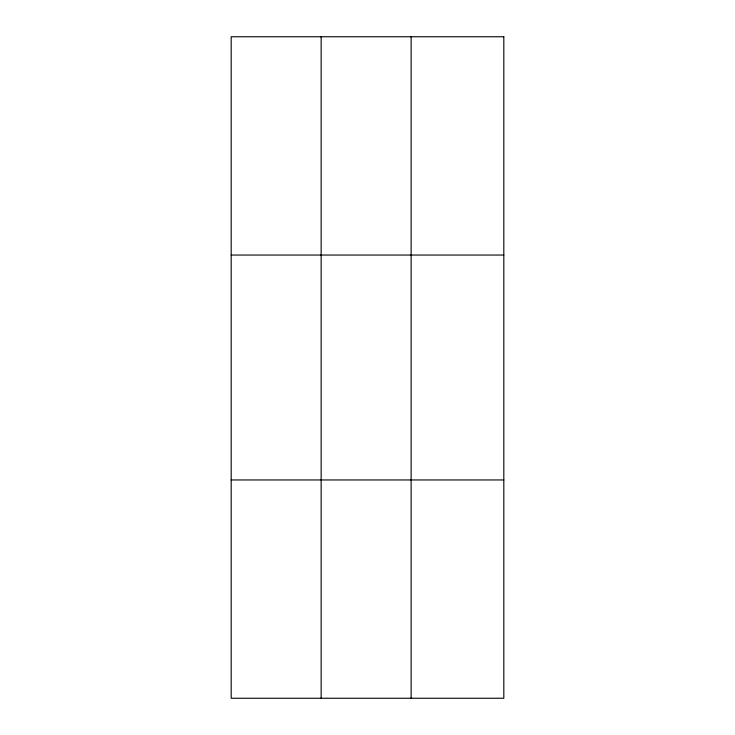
<?xml version="1.0" encoding="UTF-8"?>
<svg xmlns="http://www.w3.org/2000/svg" width="735" height="735" viewBox="0 0 735 735"><rect width="100%" height="100%" fill="white"/><g stroke="black" fill="none" stroke-linecap="round" stroke-linejoin="round"><path stroke-width="1.1" d="M321.149 698.25L321.149 36.75M411.122 698.25L411.122 36.75M231.185 255.045L503.815 255.045M231.185 479.955L503.815 479.955M503.815 36.75L503.815 698.25L231.185 698.25L231.185 36.75L503.815 36.75"/></g></svg>
